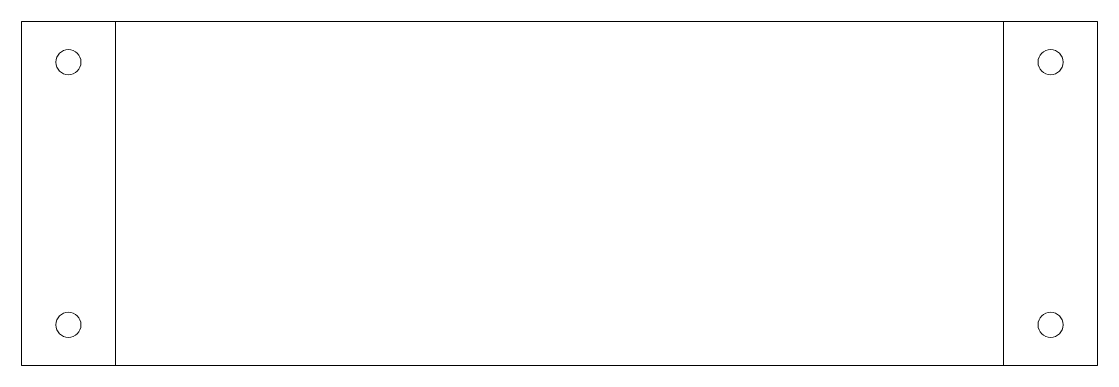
# Model space of a CAD drawing. Header units: millimetres. Extents: x -86 to 86, y -28 to 28.
import ezdxf

# ---------------------------------------------------------------- set-up
doc = ezdxf.new("R2010")
doc.units = ezdxf.units.MM

msp = doc.modelspace()

# ---------------------------------------------------------------- linework, layer by layer
at = {"color": 7, "linetype": 'Continuous', "lineweight": 15}
for p, q in [((86, 27.5), (-86, 27.5)), ((-86, 27.5), (-86, -27.5)), ((-71, 27.5), (-71, -27.5)), ((71, -27.5), (71, 27.5)), ((86, -27.5), (86, 27.5)), ((-86, -27.5), (86, -27.5))]:
    msp.add_line(p, q, dxfattribs=at)
for centre in [(-78.5, 21), (78.5, 21), (-78.5, -21), (78.5, -21)]:
    msp.add_circle(centre, 2, dxfattribs=at)

doc.saveas('drawing.dxf')
